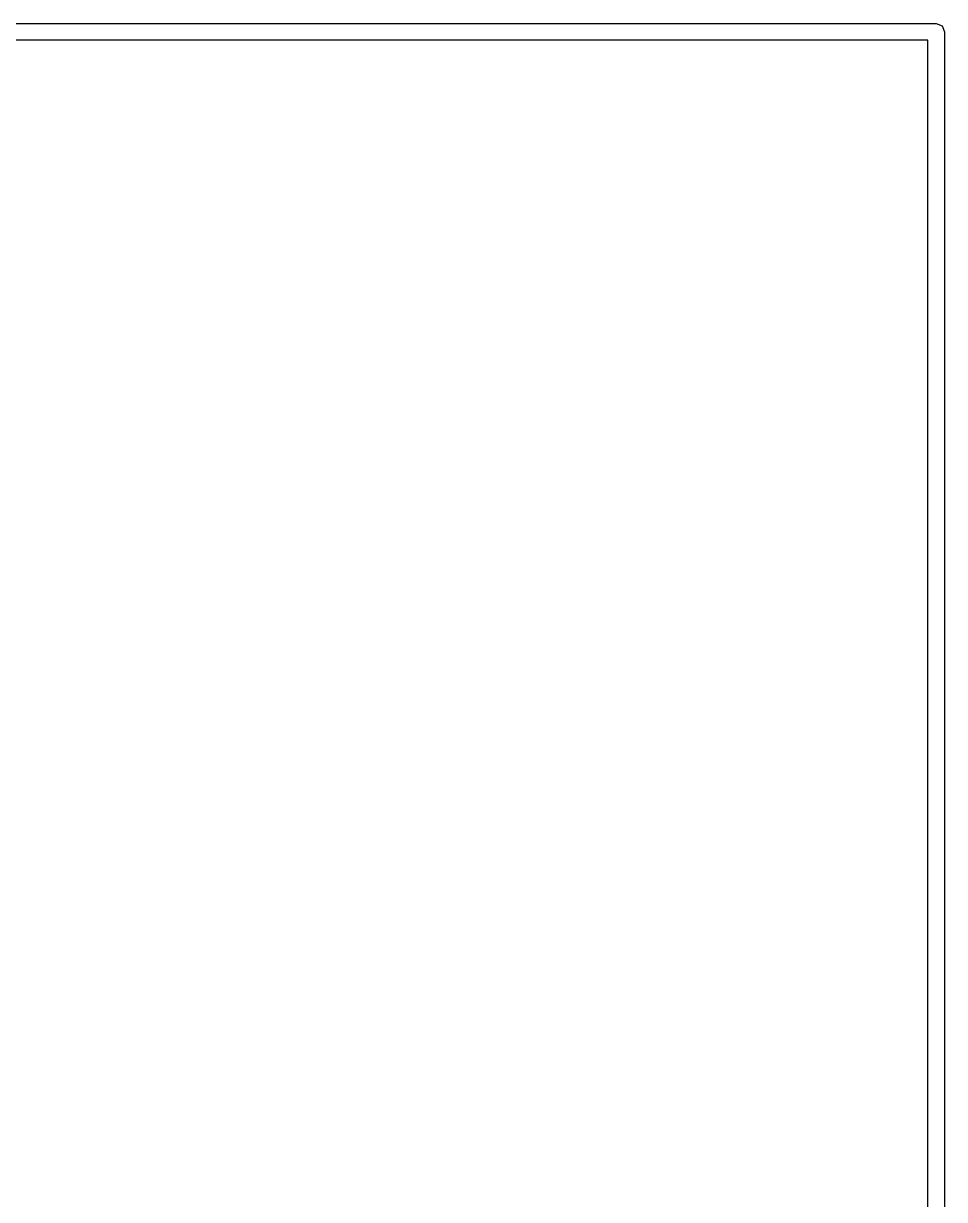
# Model space of a CAD drawing. Extents: x 1.9 to 6.25, y -4.84 to -1.51.
# Drawn here: x 4.8014 to 5.0614, y -1.8454 to -1.5134 of the extents above; entities that cross this region are included whole.
import ezdxf

# ---------------------------------------------------------------- set-up
doc = ezdxf.new("R2010")
doc.units = 0
doc.header["$MEASUREMENT"] = 0
doc.layers.add('BLACK', color=7, linetype='CONTINUOUS')

msp = doc.modelspace()

# ---------------------------------------------------------------- linework, layer by layer
at = {"layer": 'BLACK', "linetype": 'CONTINUOUS'}
for p, q in [((3.05118, -1.51339), (5.05906, -1.51339)), ((5.05906, -1.51339), (5.06073, -1.51408)), ((5.06073, -1.51408), (5.06142, -1.51575)), ((5.06142, -1.51575), (5.06142, -2.34252)), ((5.05669, -1.51811), (3.05354, -1.51811)), ((5.05669, -2.29036), (5.05669, -1.51811))]:
    msp.add_line(p, q, dxfattribs=at)

doc.saveas('drawing.dxf')
